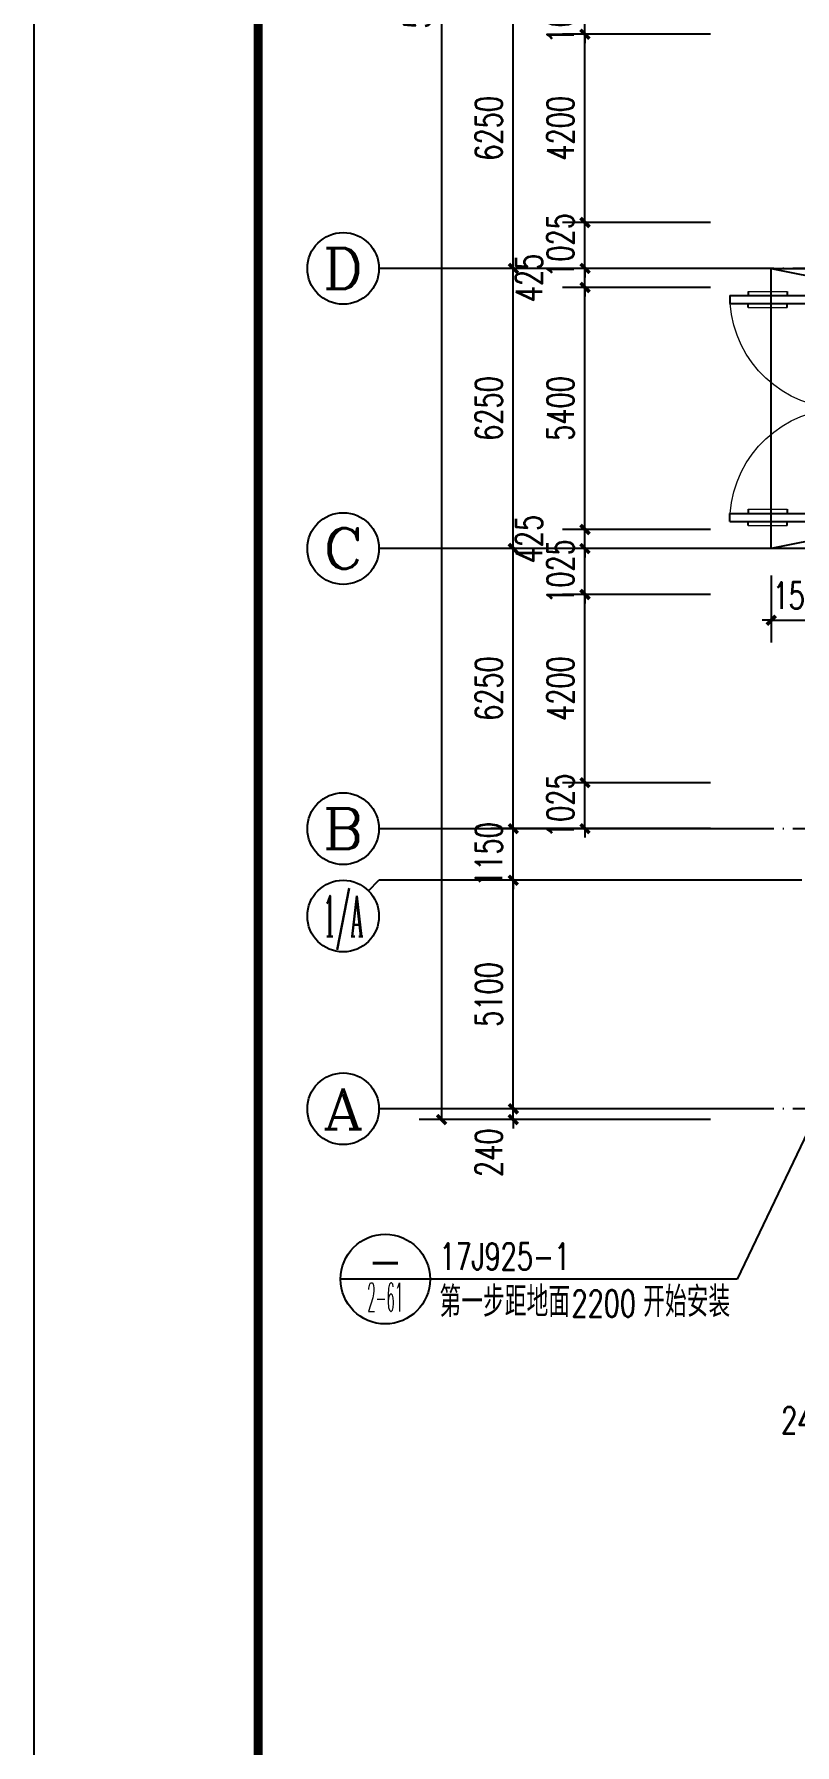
# Model space of a CAD drawing. Extents: x 13898408 to 14113608, y -853943 to -68012.
# Drawn here: x 13898408 to 13915394, y -303833 to -265668 of the extents above; entities that cross this region are included whole.
import ezdxf
from ezdxf.enums import TextEntityAlignment as Align

# ---------------------------------------------------------------- set-up
doc = ezdxf.new("R2010")
doc.units = 0
doc.header["$LTSCALE"] = 1000
doc.header["$MEASUREMENT"] = 0
doc.linetypes.add('DOTE', pattern=[2.42, 2, -0.2, 0.02, -0.2])
for name, color, linetype in [('AXIS', 3, 'Continuous'), ('AXIS_TEXT', 7, 'Continuous'), ('DIM_LEAD', 3, 'Continuous'), ('DOTE', 1, 'DOTE'), ('PUB_DIM', 3, 'Continuous'), ('PUB_TEXT', 7, 'Continuous'), ('TK', 4, 'Continuous'), ('WINDOW', 4, 'Continuous'), ('WINDOW_TEXT', 7, 'Continuous')]:
    doc.layers.add(name, color=color, linetype=linetype)
doc.styles.add('_TCH_AXIS', font='COMPLEX', dxfattribs={"bigfont": 'GBCBIG'})
doc.styles.add('_TCH_DIM', font='SIMPLEX', dxfattribs={"bigfont": 'GBCBIG'})
doc.styles.add('_TCH_DIM_T3', font='SIMPLEX', dxfattribs={"width": 0.705882, "bigfont": 'GBCBIG'})
doc.styles.add('_TCH_WINDOW', font='SIMPLEX', dxfattribs={"height": 3.5, "bigfont": 'GBCBIG'})
doc.styles.add('COMPLEX', font='COMPLEX')
doc.dimstyles.new('_TCH_ARCH&&200', dxfattribs={"dimtxt": 595, "dimasz": 200, "dimexe": 500, "dimexo": 600, "dimgap": 252.5, "dimtad": 1, "dimdec": 0, "dimzin": 0, "dimdsep": 46, "dimtxsty": '_TCH_DIM_T3', "dimblk": 'ARCHTICK', "dimcen": 0.09, "dimclrt": 7, "dimazin": 2, "dimtfac": 1, "dimtdec": 0, "dimtix": 1, "dimtmove": 2, "dimatfit": 3, "dimfxl": 0, "dimtolj": 1, "dimtzin": 0, "dimarcsym": 0})

# ---------------------------------------------------------------- blocks, each defined once
blk = doc.blocks.new('GeYuanFrame_54710130', base_point=(20.09, 4.53))
at = {"layer": 'TK'}
blk.add_lwpolyline([(20.09, 4.53), (20.09, 598.53), (1071.09, 598.53), (1071.09, 4.53)], close=True, dxfattribs=at)
at = {"layer": 'TK', "const_width": 1}
blk.add_lwpolyline([(45.09, 588.53), (1061.09, 588.53), (1061.09, 14.53), (45.09, 14.53)], close=True, dxfattribs=at)
blk = doc.blocks.new('_ArchTick')
at = {"color": 0, "linetype": 'ByBlock', "const_width": 0.4}
blk.add_lwpolyline([(-0.5, -0.5), (0.5, 0.5)], dxfattribs=at)
blk = doc.blocks.new('*D59')
at = {"layer": 'AXIS', "color": 0, "lineweight": -2}
for p, q in [((13916368, -292743), (13916368, -297643)), ((13916608, -292743), (13916608, -297643)), ((13916368, -297143), (13916168, -297143)), ((13916368, -297143), (13916608, -297143)), ((13916608, -297143), (13916808, -297143))]:
    blk.add_line(p, q, dxfattribs=at)
at = {"layer": 'Defpoints', "color": 0}
for p in [(13916368, -292143), (13916608, -292143), (13916608, -297143)]:
    blk.add_point(p, dxfattribs=at)
at = {"layer": 'AXIS', "color": 0, "lineweight": -2, "xscale": 200, "yscale": 200, "zscale": 200}
blk.add_blockref('_ArchTick', (13916368, -297143), dxfattribs=at)
at = {"layer": 'AXIS', "color": 0, "lineweight": -2, "xscale": 200, "yscale": 200, "zscale": 200, "rotation": 180}
blk.add_blockref('_ArchTick', (13916608, -297143), dxfattribs=at)
at = {"layer": 'AXIS', "color": 7, "insert": (13915628, -296593), "char_height": 595, "attachment_point": 5, "style": '_TCH_DIM_T3'}
blk.add_mtext('\\A1;240', dxfattribs=at)
blk = doc.blocks.new('_AXISO')
blk.add_circle((0, 0), 0.5)
at = {"layer": 'AXIS_TEXT', "style": 'COMPLEX', "width": 1.041667}
blk.add_attdef('A', text='', height=0.56, dxfattribs=at).set_placement((-0.25, -0.28), (0.25, -0.28), align=Align.FIT)
blk = doc.blocks.new('*D87')
at = {"layer": 'AXIS', "color": 0, "lineweight": -2}
for p, q in [((13913508, -239403), (13907008, -239403)), ((13907508, -289883), (13907508, -239403)), ((13913508, -289883), (13907008, -289883))]:
    blk.add_line(p, q, dxfattribs=at)
at = {"layer": 'Defpoints', "color": 0}
for p in [(13907508, -239403), (13914108, -239403), (13914108, -289883)]:
    blk.add_point(p, dxfattribs=at)
at = {"layer": 'AXIS', "color": 0, "lineweight": -2, "xscale": 200, "yscale": 200, "zscale": 200}
for p, rotation in [((13907508, -239403), 90), ((13907508, -289883), 270)]:
    blk.add_blockref('_ArchTick', p, dxfattribs=dict(at, rotation=rotation))
at = {"layer": 'AXIS', "color": 7, "insert": (13906958, -264643), "char_height": 595, "attachment_point": 5, "rotation": 90, "style": '_TCH_DIM_T3'}
blk.add_mtext('\\A1;50480', dxfattribs=at)
blk = doc.blocks.new('*D88')
at = {"layer": 'AXIS', "color": 0, "lineweight": -2}
for p, q in [((13913508, -289643), (13908608, -289643)), ((13909108, -289643), (13909108, -289443)), ((13909108, -289883), (13909108, -289643)), ((13913508, -289883), (13908608, -289883)), ((13909108, -289883), (13909108, -290083))]:
    blk.add_line(p, q, dxfattribs=at)
at = {"layer": 'Defpoints', "color": 0}
for p in [(13909108, -289643), (13914108, -289643), (13914108, -289883)]:
    blk.add_point(p, dxfattribs=at)
at = {"layer": 'AXIS', "color": 0, "lineweight": -2, "xscale": 200, "yscale": 200, "zscale": 200}
for p, rotation in [((13909108, -289643), 270), ((13909108, -289883), 90)]:
    blk.add_blockref('_ArchTick', p, dxfattribs=dict(at, rotation=rotation))
at = {"layer": 'AXIS', "color": 7, "insert": (13908558, -290623), "char_height": 595, "attachment_point": 5, "rotation": 90, "style": '_TCH_DIM_T3'}
blk.add_mtext('\\A1;240', dxfattribs=at)
blk = doc.blocks.new('*D89')
at = {"layer": 'AXIS', "color": 0, "lineweight": -2}
for p, q in [((13913508, -284543), (13908608, -284543)), ((13909108, -289643), (13909108, -284543)), ((13913508, -289643), (13908608, -289643))]:
    blk.add_line(p, q, dxfattribs=at)
at = {"layer": 'Defpoints', "color": 0}
for p in [(13909108, -284543), (13914108, -284543), (13914108, -289643)]:
    blk.add_point(p, dxfattribs=at)
at = {"layer": 'AXIS', "color": 0, "lineweight": -2, "xscale": 200, "yscale": 200, "zscale": 200}
for p, rotation in [((13909108, -284543), 90), ((13909108, -289643), 270)]:
    blk.add_blockref('_ArchTick', p, dxfattribs=dict(at, rotation=rotation))
at = {"layer": 'AXIS', "color": 7, "insert": (13908558, -287093), "char_height": 595, "attachment_point": 5, "rotation": 90, "style": '_TCH_DIM_T3'}
blk.add_mtext('\\A1;5100', dxfattribs=at)
blk = doc.blocks.new('*D90')
at = {"layer": 'AXIS', "color": 0, "lineweight": -2}
for p, q in [((13913508, -283393), (13908608, -283393)), ((13909108, -283393), (13909108, -283193)), ((13909108, -284543), (13909108, -283393)), ((13913508, -284543), (13908608, -284543)), ((13909108, -284543), (13909108, -284743))]:
    blk.add_line(p, q, dxfattribs=at)
at = {"layer": 'Defpoints', "color": 0}
for p in [(13909108, -283393), (13914108, -283393), (13914108, -284543)]:
    blk.add_point(p, dxfattribs=at)
at = {"layer": 'AXIS', "color": 0, "lineweight": -2, "xscale": 200, "yscale": 200, "zscale": 200}
for p, rotation in [((13909108, -283393), 270), ((13909108, -284543), 90)]:
    blk.add_blockref('_ArchTick', p, dxfattribs=dict(at, rotation=rotation))
at = {"layer": 'AXIS', "color": 7, "insert": (13908558, -283968), "char_height": 595, "attachment_point": 5, "rotation": 90, "style": '_TCH_DIM_T3'}
blk.add_mtext('\\A1;1150', dxfattribs=at)
blk = doc.blocks.new('*D91')
at = {"layer": 'AXIS', "color": 0, "lineweight": -2}
for p, q in [((13913508, -277143), (13908608, -277143)), ((13909108, -283393), (13909108, -277143)), ((13913508, -283393), (13908608, -283393))]:
    blk.add_line(p, q, dxfattribs=at)
at = {"layer": 'Defpoints', "color": 0}
for p in [(13909108, -277143), (13914108, -277143), (13914108, -283393)]:
    blk.add_point(p, dxfattribs=at)
at = {"layer": 'AXIS', "color": 0, "lineweight": -2, "xscale": 200, "yscale": 200, "zscale": 200}
for p, rotation in [((13909108, -277143), 90), ((13909108, -283393), 270)]:
    blk.add_blockref('_ArchTick', p, dxfattribs=dict(at, rotation=rotation))
at = {"layer": 'AXIS', "color": 7, "insert": (13908558, -280268), "char_height": 595, "attachment_point": 5, "rotation": 90, "style": '_TCH_DIM_T3'}
blk.add_mtext('\\A1;6250', dxfattribs=at)
blk = doc.blocks.new('*D92')
at = {"layer": 'AXIS', "color": 0, "lineweight": -2}
for p, q in [((13913508, -270893), (13908608, -270893)), ((13909108, -277143), (13909108, -270893)), ((13913508, -277143), (13908608, -277143))]:
    blk.add_line(p, q, dxfattribs=at)
at = {"layer": 'Defpoints', "color": 0}
for p in [(13909108, -270893), (13914108, -270893), (13914108, -277143)]:
    blk.add_point(p, dxfattribs=at)
at = {"layer": 'AXIS', "color": 0, "lineweight": -2, "xscale": 200, "yscale": 200, "zscale": 200}
for p, rotation in [((13909108, -270893), 90), ((13909108, -277143), 270)]:
    blk.add_blockref('_ArchTick', p, dxfattribs=dict(at, rotation=rotation))
at = {"layer": 'AXIS', "color": 7, "insert": (13908558, -274018), "char_height": 595, "attachment_point": 5, "rotation": 90, "style": '_TCH_DIM_T3'}
blk.add_mtext('\\A1;6250', dxfattribs=at)
blk = doc.blocks.new('*D93')
at = {"layer": 'AXIS', "color": 0, "lineweight": -2}
for p, q in [((13913508, -264643), (13908608, -264643)), ((13909108, -270893), (13909108, -264643)), ((13913508, -270893), (13908608, -270893))]:
    blk.add_line(p, q, dxfattribs=at)
at = {"layer": 'Defpoints', "color": 0}
for p in [(13909108, -264643), (13914108, -264643), (13914108, -270893)]:
    blk.add_point(p, dxfattribs=at)
at = {"layer": 'AXIS', "color": 0, "lineweight": -2, "xscale": 200, "yscale": 200, "zscale": 200}
for p, rotation in [((13909108, -264643), 90), ((13909108, -270893), 270)]:
    blk.add_blockref('_ArchTick', p, dxfattribs=dict(at, rotation=rotation))
at = {"layer": 'AXIS', "color": 7, "insert": (13908558, -267768), "char_height": 595, "attachment_point": 5, "rotation": 90, "style": '_TCH_DIM_T3'}
blk.add_mtext('\\A1;6250', dxfattribs=at)
blk = doc.blocks.new('$DorLib2D$00000011')
for p, q in [((-0.4667, 0.4709), (-0.4667, -0.0625)), ((-0.4667, 0.4709), (-0.4333, 0.4709)), ((-0.4333, 0.4709), (-0.4333, 0.0042)), ((0.4333, 0.4709), (0.4333, 0.0042)), ((0.4667, 0.4709), (0.4333, 0.4709)), ((0.4667, 0.4709), (0.4667, -0.0625)), ((-0.4833, 0.3962), (-0.4667, 0.3962)), ((-0.4167, 0.3962), (-0.4333, 0.3962)), ((0.4167, 0.3962), (0.4333, 0.3962)), ((0.4833, 0.3962), (0.4667, 0.3962)), ((-0.4833, 0.2346), (-0.4667, 0.2346)), ((-0.4167, 0.2346), (-0.4333, 0.2346)), ((0.4167, 0.2346), (0.4333, 0.2346)), ((0.4833, 0.2346), (0.4667, 0.2346)), ((-0.5, 0.0042), (-0.4333, 0.0042)), ((-0.5, 0.0042), (-0.5, -0.0625)), ((0.5, 0.0042), (0.4333, 0.0042)), ((0.5, 0.0042), (0.5, -0.0625)), ((-0.5, -0.0625), (-0.4667, -0.0625)), ((0.5, -0.0625), (0.4667, -0.0625))]:
    blk.add_line(p, q)
at = {"lineweight": 13}
for p, q in [((-0.4833, 0.3962), (-0.4833, 0.2346)), ((-0.4167, 0.3962), (-0.4167, 0.2346)), ((0.4167, 0.3962), (0.4167, 0.2346)), ((0.4833, 0.3962), (0.4833, 0.2346))]:
    blk.add_line(p, q, dxfattribs=at)
for centre, start, end in [((-0.4667, 0.0042), 0, 85.90396), ((0.4667, 0.0042), 94.09604, 180)]:
    blk.add_arc(centre, 0.4667, start, end, dxfattribs=at)
blk = doc.blocks.new('*D337')
at = {"layer": 'Defpoints', "color": 0}
for p in [(13914868, -277143), (13916368, -277143), (13916368, -278743)]:
    blk.add_point(p, dxfattribs=at)
at = {"layer": 'PUB_DIM', "color": 0, "lineweight": -2}
for p, q in [((13914868, -277743), (13914868, -279243)), ((13916368, -277743), (13916368, -279243)), ((13914868, -278743), (13914668, -278743)), ((13914868, -278743), (13916368, -278743)), ((13916368, -278743), (13916568, -278743))]:
    blk.add_line(p, q, dxfattribs=at)
at = {"layer": 'PUB_DIM', "color": 0, "lineweight": -2, "xscale": 200, "yscale": 200, "zscale": 200}
blk.add_blockref('_ArchTick', (13914868, -278743), dxfattribs=at)
at = {"layer": 'PUB_DIM', "color": 0, "lineweight": -2, "xscale": 200, "yscale": 200, "zscale": 200, "rotation": 180}
blk.add_blockref('_ArchTick', (13916368, -278743), dxfattribs=at)
at = {"layer": 'PUB_DIM', "color": 7, "insert": (13915618, -278193), "char_height": 595, "attachment_point": 5, "style": '_TCH_DIM_T3'}
blk.add_mtext('\\A1;1500', dxfattribs=at)
blk = doc.blocks.new('*D420')
at = {"layer": 'Defpoints', "color": 0}
for p in [(13910708, -282368), (13914108, -282368), (13914108, -283393)]:
    blk.add_point(p, dxfattribs=at)
at = {"layer": 'PUB_DIM', "color": 0, "lineweight": -2}
for p, q in [((13913508, -282368), (13910208, -282368)), ((13910708, -282368), (13910708, -282168)), ((13910708, -283393), (13910708, -282368)), ((13913508, -283393), (13910208, -283393)), ((13910708, -283393), (13910708, -283593))]:
    blk.add_line(p, q, dxfattribs=at)
at = {"layer": 'PUB_DIM', "color": 0, "lineweight": -2, "xscale": 200, "yscale": 200, "zscale": 200}
for p, rotation in [((13910708, -282368), 270), ((13910708, -283393), 90)]:
    blk.add_blockref('_ArchTick', p, dxfattribs=dict(at, rotation=rotation))
at = {"layer": 'PUB_DIM', "color": 7, "insert": (13910158, -282881), "char_height": 595, "attachment_point": 5, "rotation": 90, "style": '_TCH_DIM_T3'}
blk.add_mtext('\\A1;1025', dxfattribs=at)
blk = doc.blocks.new('*D421')
at = {"layer": 'Defpoints', "color": 0}
for p in [(13910708, -278168), (13914108, -278168), (13914108, -282368)]:
    blk.add_point(p, dxfattribs=at)
at = {"layer": 'PUB_DIM', "color": 0, "lineweight": -2}
for p, q in [((13913508, -278168), (13910208, -278168)), ((13910708, -282368), (13910708, -278168)), ((13913508, -282368), (13910208, -282368))]:
    blk.add_line(p, q, dxfattribs=at)
at = {"layer": 'PUB_DIM', "color": 0, "lineweight": -2, "xscale": 200, "yscale": 200, "zscale": 200}
for p, rotation in [((13910708, -278168), 90), ((13910708, -282368), 270)]:
    blk.add_blockref('_ArchTick', p, dxfattribs=dict(at, rotation=rotation))
at = {"layer": 'PUB_DIM', "color": 7, "insert": (13910158, -280268), "char_height": 595, "attachment_point": 5, "rotation": 90, "style": '_TCH_DIM_T3'}
blk.add_mtext('\\A1;4200', dxfattribs=at)
blk = doc.blocks.new('*D422')
at = {"layer": 'Defpoints', "color": 0}
for p in [(13910708, -277143), (13914108, -277143), (13914108, -278168)]:
    blk.add_point(p, dxfattribs=at)
at = {"layer": 'PUB_DIM', "color": 0, "lineweight": -2}
for p, q in [((13910708, -277143), (13910708, -276943)), ((13913508, -277143), (13910208, -277143)), ((13910708, -278168), (13910708, -277143)), ((13913508, -278168), (13910208, -278168)), ((13910708, -278168), (13910708, -278368))]:
    blk.add_line(p, q, dxfattribs=at)
at = {"layer": 'PUB_DIM', "color": 0, "lineweight": -2, "xscale": 200, "yscale": 200, "zscale": 200}
for p, rotation in [((13910708, -277143), 270), ((13910708, -278168), 90)]:
    blk.add_blockref('_ArchTick', p, dxfattribs=dict(at, rotation=rotation))
at = {"layer": 'PUB_DIM', "color": 7, "insert": (13910158, -277656), "char_height": 595, "attachment_point": 5, "rotation": 90, "style": '_TCH_DIM_T3'}
blk.add_mtext('\\A1;1025', dxfattribs=at)
blk = doc.blocks.new('*D423')
at = {"layer": 'Defpoints', "color": 0}
for p in [(13910708, -276718), (13914108, -276718), (13914108, -277143)]:
    blk.add_point(p, dxfattribs=at)
at = {"layer": 'PUB_DIM', "color": 0, "lineweight": -2}
for p, q in [((13910708, -276718), (13910708, -276518)), ((13913508, -276718), (13910208, -276718)), ((13910708, -277143), (13910708, -276718)), ((13913508, -277143), (13910208, -277143)), ((13910708, -277143), (13910708, -277343))]:
    blk.add_line(p, q, dxfattribs=at)
at = {"layer": 'PUB_DIM', "color": 0, "lineweight": -2, "xscale": 200, "yscale": 200, "zscale": 200}
for p, rotation in [((13910708, -276718), 270), ((13910708, -277143), 90)]:
    blk.add_blockref('_ArchTick', p, dxfattribs=dict(at, rotation=rotation))
at = {"layer": 'PUB_DIM', "color": 7, "insert": (13909458, -276931), "char_height": 595, "attachment_point": 5, "rotation": 90, "style": '_TCH_DIM_T3'}
blk.add_mtext('\\A1;425', dxfattribs=at)
blk = doc.blocks.new('*D424')
at = {"layer": 'Defpoints', "color": 0}
for p in [(13910708, -271318), (13914108, -271318), (13914108, -276718)]:
    blk.add_point(p, dxfattribs=at)
at = {"layer": 'PUB_DIM', "color": 0, "lineweight": -2}
for p, q in [((13913508, -271318), (13910208, -271318)), ((13910708, -276718), (13910708, -271318)), ((13913508, -276718), (13910208, -276718))]:
    blk.add_line(p, q, dxfattribs=at)
at = {"layer": 'PUB_DIM', "color": 0, "lineweight": -2, "xscale": 200, "yscale": 200, "zscale": 200}
for p, rotation in [((13910708, -271318), 90), ((13910708, -276718), 270)]:
    blk.add_blockref('_ArchTick', p, dxfattribs=dict(at, rotation=rotation))
at = {"layer": 'PUB_DIM', "color": 7, "insert": (13910158, -274018), "char_height": 595, "attachment_point": 5, "rotation": 90, "style": '_TCH_DIM_T3'}
blk.add_mtext('\\A1;5400', dxfattribs=at)
blk = doc.blocks.new('*D425')
at = {"layer": 'Defpoints', "color": 0}
for p in [(13910708, -270893), (13914108, -270893), (13914108, -271318)]:
    blk.add_point(p, dxfattribs=at)
at = {"layer": 'PUB_DIM', "color": 0, "lineweight": -2}
for p, q in [((13913508, -270893), (13910208, -270893)), ((13910708, -270893), (13910708, -270693)), ((13910708, -271318), (13910708, -270893)), ((13913508, -271318), (13910208, -271318)), ((13910708, -271318), (13910708, -271518))]:
    blk.add_line(p, q, dxfattribs=at)
at = {"layer": 'PUB_DIM', "color": 0, "lineweight": -2, "xscale": 200, "yscale": 200, "zscale": 200}
for p, rotation in [((13910708, -270893), 270), ((13910708, -271318), 90)]:
    blk.add_blockref('_ArchTick', p, dxfattribs=dict(at, rotation=rotation))
at = {"layer": 'PUB_DIM', "color": 7, "insert": (13909458, -271106), "char_height": 595, "attachment_point": 5, "rotation": 90, "style": '_TCH_DIM_T3'}
blk.add_mtext('\\A1;425', dxfattribs=at)
blk = doc.blocks.new('*D426')
at = {"layer": 'Defpoints', "color": 0}
for p in [(13910708, -269868), (13914108, -269868), (13914108, -270893)]:
    blk.add_point(p, dxfattribs=at)
at = {"layer": 'PUB_DIM', "color": 0, "lineweight": -2}
for p, q in [((13910708, -269868), (13910708, -269668)), ((13913508, -269868), (13910208, -269868)), ((13910708, -270893), (13910708, -269868)), ((13913508, -270893), (13910208, -270893)), ((13910708, -270893), (13910708, -271093))]:
    blk.add_line(p, q, dxfattribs=at)
at = {"layer": 'PUB_DIM', "color": 0, "lineweight": -2, "xscale": 200, "yscale": 200, "zscale": 200}
for p, rotation in [((13910708, -269868), 270), ((13910708, -270893), 90)]:
    blk.add_blockref('_ArchTick', p, dxfattribs=dict(at, rotation=rotation))
at = {"layer": 'PUB_DIM', "color": 7, "insert": (13910158, -270381), "char_height": 595, "attachment_point": 5, "rotation": 90, "style": '_TCH_DIM_T3'}
blk.add_mtext('\\A1;1025', dxfattribs=at)
blk = doc.blocks.new('*D427')
at = {"layer": 'Defpoints', "color": 0}
for p in [(13910708, -265668), (13914108, -265668), (13914108, -269868)]:
    blk.add_point(p, dxfattribs=at)
at = {"layer": 'PUB_DIM', "color": 0, "lineweight": -2}
for p, q in [((13913508, -265668), (13910208, -265668)), ((13910708, -269868), (13910708, -265668)), ((13913508, -269868), (13910208, -269868))]:
    blk.add_line(p, q, dxfattribs=at)
at = {"layer": 'PUB_DIM', "color": 0, "lineweight": -2, "xscale": 200, "yscale": 200, "zscale": 200}
for p, rotation in [((13910708, -265668), 90), ((13910708, -269868), 270)]:
    blk.add_blockref('_ArchTick', p, dxfattribs=dict(at, rotation=rotation))
at = {"layer": 'PUB_DIM', "color": 7, "insert": (13910158, -267768), "char_height": 595, "attachment_point": 5, "rotation": 90, "style": '_TCH_DIM_T3'}
blk.add_mtext('\\A1;4200', dxfattribs=at)
blk = doc.blocks.new('*D428')
at = {"layer": 'Defpoints', "color": 0}
for p in [(13910708, -264643), (13914108, -264643), (13914108, -265668)]:
    blk.add_point(p, dxfattribs=at)
at = {"layer": 'PUB_DIM', "color": 0, "lineweight": -2}
for p, q in [((13910708, -264643), (13910708, -264443)), ((13913508, -264643), (13910208, -264643)), ((13910708, -265668), (13910708, -264643)), ((13913508, -265668), (13910208, -265668)), ((13910708, -265668), (13910708, -265868))]:
    blk.add_line(p, q, dxfattribs=at)
at = {"layer": 'PUB_DIM', "color": 0, "lineweight": -2, "xscale": 200, "yscale": 200, "zscale": 200}
for p, rotation in [((13910708, -264643), 270), ((13910708, -265668), 90)]:
    blk.add_blockref('_ArchTick', p, dxfattribs=dict(at, rotation=rotation))
at = {"layer": 'PUB_DIM', "color": 7, "insert": (13910158, -265156), "char_height": 595, "attachment_point": 5, "rotation": 90, "style": '_TCH_DIM_T3'}
blk.add_mtext('\\A1;1025', dxfattribs=at)

msp = doc.modelspace()

# ---------------------------------------------------------------- linework, layer by layer
at = {"ltscale": 0.5}
for p, q in [((13914868, -270893.1), (13916368, -271193.1)), ((13916368, -276843.1), (13914868, -277143.1))]:
    msp.add_line(p, q, dxfattribs=at)
msp.add_lwpolyline([(13916368, -277143.1), (13914868, -277143.1), (13914868, -270893.1), (13916368, -270893.1)], dxfattribs=at)
at = {"layer": 'AXIS'}
for p, q in [((13914108, -270893.1), (13906108, -270893.1)), ((13914108, -277143.1), (13906108, -277143.1)), ((13914108, -283393.1), (13906108, -283393.1)), ((13905873.7, -284777.4), (13906108, -284543.1)), ((13914108, -284543.1), (13906108, -284543.1)), ((13914108, -289643.1), (13906108, -289643.1))]:
    msp.add_line(p, q, dxfattribs=at)
at = {"layer": 'DIM_LEAD'}
for p, q in [((13915938.9, -289621.3), (13914108, -293443.1)), ((13907248.4, -293443.1), (13905248.4, -293443.1)), ((13914108, -293443.1), (13907248.4, -293443.1))]:
    msp.add_line(p, q, dxfattribs=at)
msp.add_circle((13906248.4, -293443.1), 1000, dxfattribs=at)
at = {"layer": 'DOTE'}
for p, q in [((14081908, -270893.1), (13914108, -270893.1)), ((14081908, -277143.1), (13914108, -277143.1)), ((14081908, -283393.1), (13914108, -283393.1)), ((13922808, -284543.1), (13914108, -284543.1)), ((14081908, -289643.1), (13914108, -289643.1))]:
    msp.add_line(p, q, dxfattribs=at)

# ---------------------------------------------------------------- block references
at = {"xscale": 200, "yscale": 200, "zscale": 200}
msp.add_blockref('GeYuanFrame_54710130', (13898408, -324043.1), dxfattribs=at)
at = {"layer": 'AXIS'}
ref = msp.add_blockref('_AXISO', (13905308, -270893.1), dxfattribs=dict(at, xscale=1600, yscale=1600, zscale=1600))
ref.add_attrib('A', 'D', dxfattribs={"layer": 'AXIS_TEXT', "ltscale": 0.5, "height": 905.1, "style": '_TCH_AXIS', "width": 1.235294}).set_placement((13904855.4, -271345.6), (13905760.5, -271345.6), align=Align.FIT)
ref = msp.add_blockref('_AXISO', (13905308, -277143.1), dxfattribs=dict(at, xscale=1600, yscale=1600, zscale=1600))
ref.add_attrib('A', 'C', dxfattribs={"layer": 'AXIS_TEXT', "ltscale": 0.5, "height": 905.1, "style": '_TCH_AXIS', "width": 1.4}).set_placement((13904855.4, -277595.6), (13905760.5, -277595.6), align=Align.FIT)
ref = msp.add_blockref('_AXISO', (13905308, -283393.1), dxfattribs=dict(at, xscale=1600, yscale=1600, zscale=1600))
ref.add_attrib('A', 'B', dxfattribs={"layer": 'AXIS_TEXT', "ltscale": 0.5, "height": 905.1, "style": '_TCH_AXIS', "width": 1.235294}).set_placement((13904855.4, -283845.6), (13905760.5, -283845.6), align=Align.FIT)
ref = msp.add_blockref('_AXISO', (13905308, -285343.1), dxfattribs=dict(at, xscale=1600, yscale=1600, zscale=1600))
ref.add_attrib('A', '1/A', dxfattribs={"layer": 'AXIS_TEXT', "ltscale": 0.5, "height": 905.1, "style": '_TCH_AXIS', "width": 0.381818}).set_placement((13904855.4, -285795.6), (13905760.5, -285795.6), align=Align.FIT)
ref = msp.add_blockref('_AXISO', (13905308, -289643.1), dxfattribs=dict(at, xscale=1600, yscale=1600, zscale=1600))
ref.add_attrib('A', 'A', dxfattribs={"layer": 'AXIS_TEXT', "ltscale": 0.5, "height": 905.1, "style": '_TCH_AXIS', "width": 1.166667}).set_placement((13904855.4, -290095.6), (13905760.5, -290095.6), align=Align.FIT)
at = {"layer": 'WINDOW'}
ref = msp.add_blockref('$DorLib2D$00000011', (13916488, -274018.1), dxfattribs=dict(at, xscale=5400, yscale=-5400, zscale=5400, rotation=270))
ref.add_attrib('A', 'M5460', (13917465.3, -274998.1), dxfattribs={"layer": 'WINDOW_TEXT', "ltscale": 0.5, "height": 595, "rotation": 90, "style": '_TCH_WINDOW', "width": 0.705882})

# ---------------------------------------------------------------- texts
at = {"layer": 'PUB_TEXT', "style": '_TCH_DIM', "width": 0.705882}
for s, p in [('17J925-1', (13907458.4, -293233.1)), ('2200', (13910407.4, -294286.1))]:
    msp.add_text(s, height=595, dxfattribs=at).set_placement(p)
at = {"layer": 'PUB_TEXT', "style": '_TCH_DIM'}
for s, height, width, p, p2 in [('-', 644, 1.458333, (13905845.9, -293362.6), (13906650.9, -293362.6)), ('2-61', 643.99, 0.369718, (13905845.9, -294167.6), (13906650.9, -294167.6))]:
    msp.add_text(s, height=height, dxfattribs=dict(at, width=width)).set_placement(p, p2, align=Align.FIT)
for s, p in [('第一步距地面', (13907458.4, -294286.1)), ('开始安装', (13912007.4, -294286.1))]:
    msp.add_text(s, height=675.18, dxfattribs=at).set_placement(p)

# ---------------------------------------------------------------- dimensions: what is measured, and where the dimension line sits
at = {"layer": 'AXIS'}
for p1, p2, distance, text, picture, middle in [((13914108, -289883.1), (13914108, -239403.1), 6600, '50480', '*D87', (13906958, -264643.1)), ((13914108, -270893.1), (13914108, -264643.1), 5000, '6250', '*D93', (13908558, -267768.1)), ((13914108, -277143.1), (13914108, -270893.1), 5000, '6250', '*D92', (13908558, -274018.1)), ((13914108, -283393.1), (13914108, -277143.1), 5000, '6250', '*D91', (13908558, -280268.1)), ((13914108, -284543.1), (13914108, -283393.1), 5000, '1150', '*D90', (13908558, -283968.1)), ((13914108, -289643.1), (13914108, -284543.1), 5000, '5100', '*D89', (13908558, -287093.1))]:
    dim = msp.add_aligned_dim(p1=p1, p2=p2, distance=distance, text=text, dimstyle='_TCH_ARCH&&200', dxfattribs=at)
    dim.commit()
    dim.dimension.update_dxf_attribs({"geometry": picture, "text_midpoint": middle})
for base, p1, p2, angle, picture, middle in [((13909108, -289643.1), (13914108, -289883.1), (13914108, -289643.1), 90, '*D88', (13908558, -290623.1)), ((13916608, -297143.1), (13916368, -292143.1), (13916608, -292143.1), 0, '*D59', (13915628, -296593.1))]:
    dim = msp.add_linear_dim(base=base, p1=p1, p2=p2, angle=angle, text='240', dimstyle='_TCH_ARCH&&200', dxfattribs=at)
    dim.commit()
    dim.dimension.update_dxf_attribs({"geometry": picture, "text_midpoint": middle, "dimtype": 161})
at = {"layer": 'PUB_DIM'}
for p1, p2, distance, text, picture, middle in [((13914108, -265668.1), (13914108, -264643.1), 3400, '1025', '*D428', (13910158, -265155.6)), ((13914108, -269868.1), (13914108, -265668.1), 3400, '4200', '*D427', (13910158, -267768.1)), ((13914108, -270893.1), (13914108, -269868.1), 3400, '1025', '*D426', (13910158, -270380.6)), ((13914108, -276718.1), (13914108, -271318.1), 3400, '5400', '*D424', (13910158, -274018.1)), ((13914108, -278168.1), (13914108, -277143.1), 3400, '1025', '*D422', (13910158, -277655.6)), ((13914868, -277143.1), (13916368, -277143.1), -1600, '1500', '*D337', (13915618, -278193.1)), ((13914108, -282368.1), (13914108, -278168.1), 3400, '4200', '*D421', (13910158, -280268.1)), ((13914108, -283393.1), (13914108, -282368.1), 3400, '1025', '*D420', (13910158, -282880.6))]:
    dim = msp.add_aligned_dim(p1=p1, p2=p2, distance=distance, text=text, dimstyle='_TCH_ARCH&&200', dxfattribs=at)
    dim.commit()
    dim.dimension.update_dxf_attribs({"geometry": picture, "text_midpoint": middle})
for base, p1, p2, picture, middle in [((13910708, -270893.1), (13914108, -271318.1), (13914108, -270893.1), '*D425', (13909458, -271105.6)), ((13910708, -276718.1), (13914108, -277143.1), (13914108, -276718.1), '*D423', (13909458, -276930.6))]:
    dim = msp.add_linear_dim(base=base, p1=p1, p2=p2, angle=90, text='425', dimstyle='_TCH_ARCH&&200', dxfattribs=at)
    dim.commit()
    dim.dimension.update_dxf_attribs({"geometry": picture, "text_midpoint": middle, "dimtype": 161})

doc.saveas('drawing.dxf')
